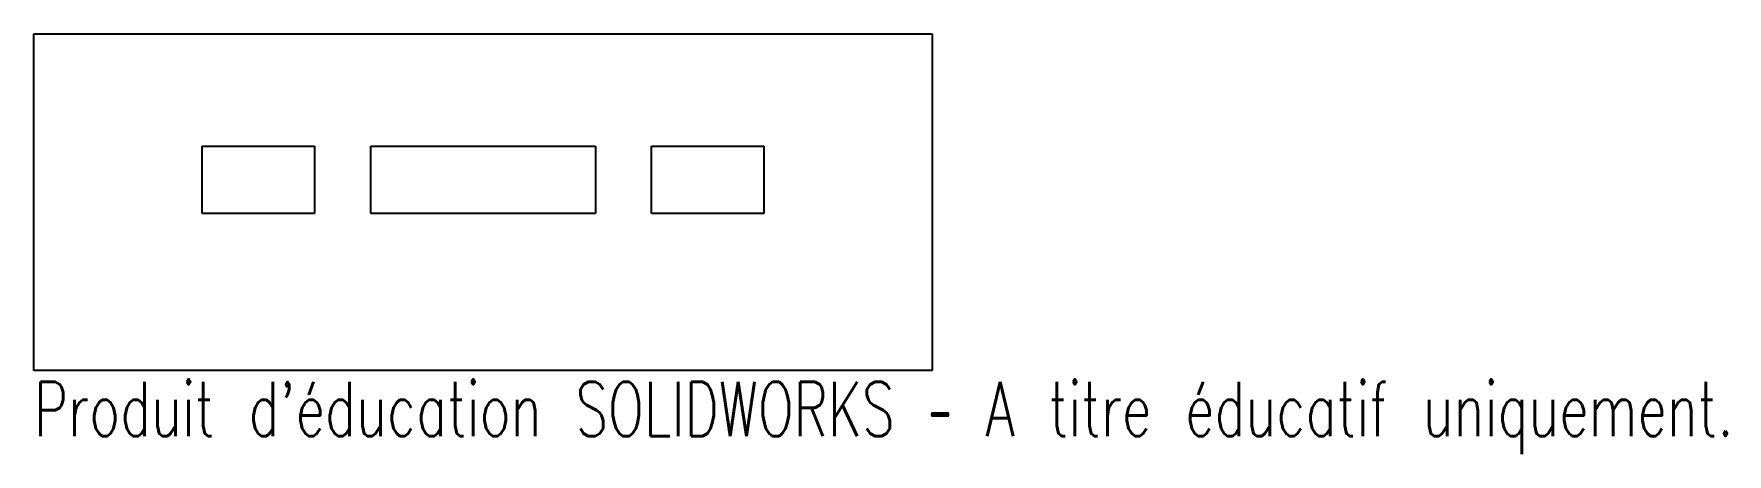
# Model space of a CAD drawing. Header units: millimetres. Extents: x -80 to 71, y -7 to 30.
import ezdxf

# ---------------------------------------------------------------- set-up
doc = ezdxf.new("R2010")
doc.units = ezdxf.units.MM
doc.styles.add('SLDTEXTSTYLE0', font='TXT', dxfattribs={"width": 0.7, "bigfont": 'bigfont'})

msp = doc.modelspace()

# ---------------------------------------------------------------- linework, layer by layer
at = {"color": 7, "linetype": 'Continuous', "lineweight": 25}
for p, q in [((-80, 0), (-80, 30)), ((-80, 30), (0, 30)), ((0, 30), (0, 0)), ((-65, 14), (-65, 20)), ((-65, 20), (-55, 20)), ((-55, 20), (-55, 14)), ((-50, 14), (-50, 20)), ((-50, 20), (-30, 20)), ((-30, 20), (-30, 14)), ((-25, 14), (-25, 20)), ((-25, 20), (-15, 20)), ((-15, 20), (-15, 14)), ((-55, 14), (-65, 14)), ((-30, 14), (-50, 14)), ((-15, 14), (-25, 14)), ((0, 0), (-80, 0))]:
    msp.add_line(p, q, dxfattribs=at)

# ---------------------------------------------------------------- texts
at = {"color": 7, "linetype": 'Continuous', "insert": (-80, -1.02), "char_height": 4.8336, "attachment_point": 1, "style": 'SLDTEXTSTYLE0'}
msp.add_mtext("Produit d'éducation SOLIDWORKS – A titre éducatif uniquement.", dxfattribs=at)

doc.saveas('drawing.dxf')
